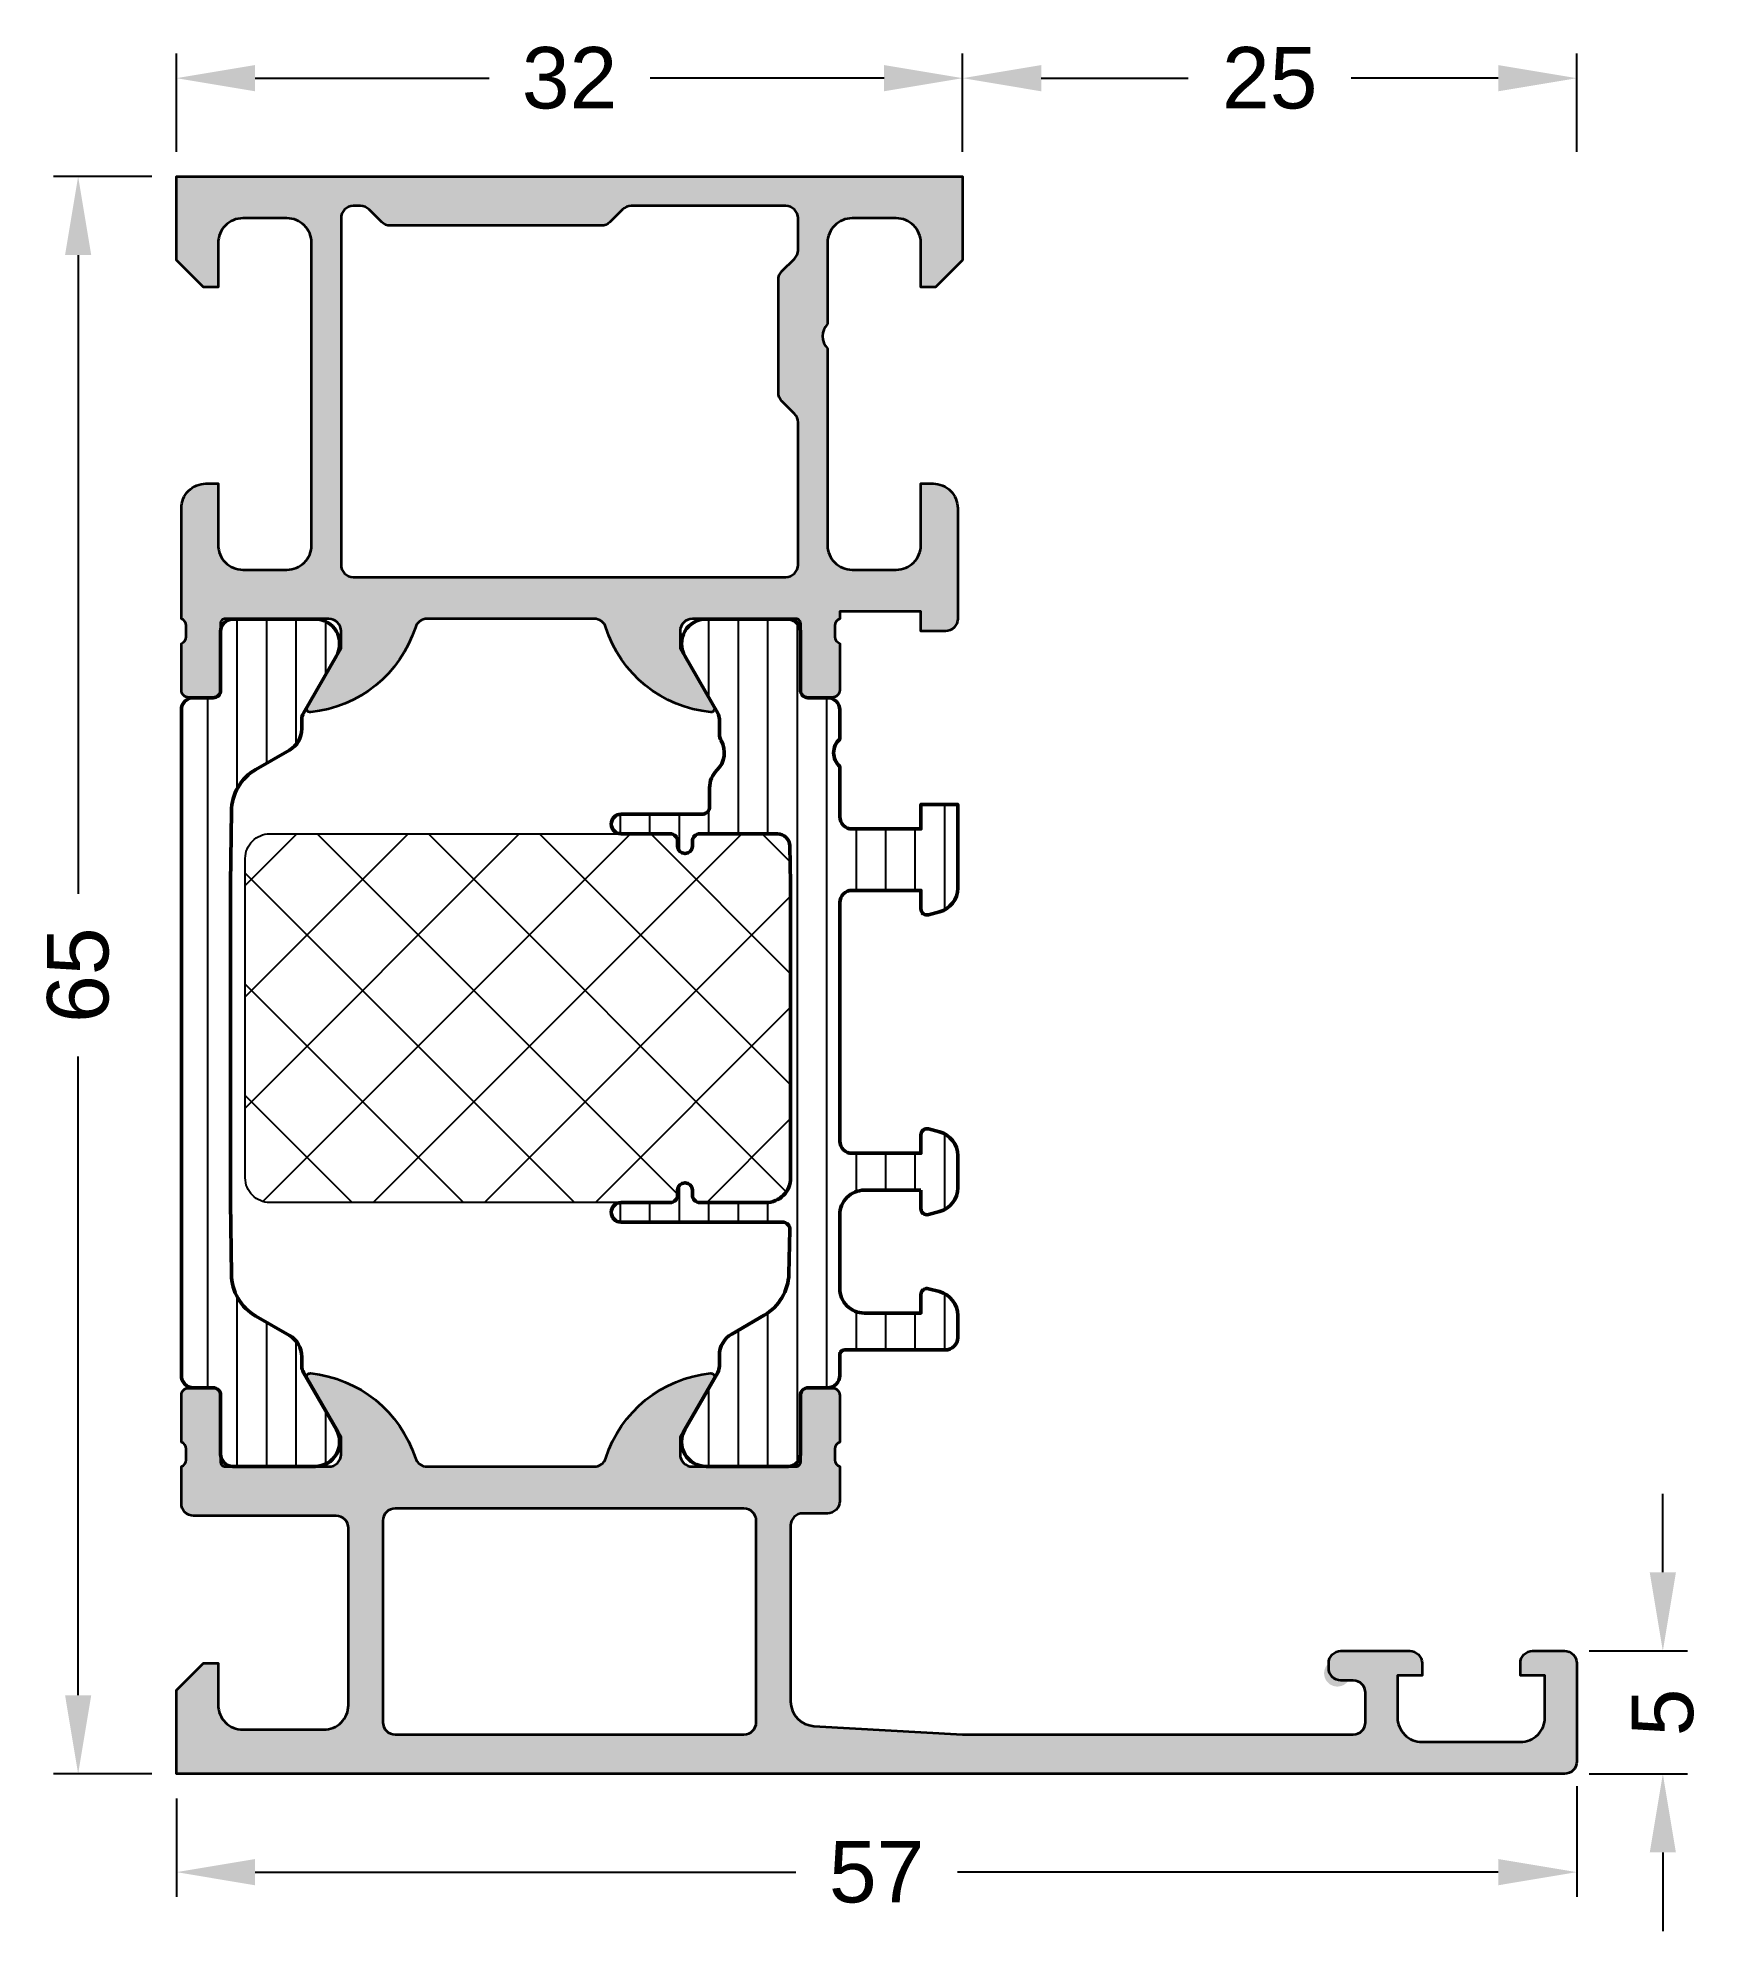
# Model space of a CAD drawing. Header units: millimetres. Extents: x 41.1 to 108.9, y 83.9 to 161.
import ezdxf

# ---------------------------------------------------------------- set-up
doc = ezdxf.new("R2010")
doc.units = ezdxf.units.MM
doc.header["$PDMODE"] = 1
doc.header["$PDSIZE"] = -0.001
for name, color, linetype, lineweight in [('S01_Bemaßung', 140, 'Continuous', 25), ('S03_AL_Kontur', 255, 'Continuous', 35), ('S04_AL_Schraffur', 253, 'Continuous', 25), ('S07_Isolation_Kontur', 91, 'Continuous', 50), ('S08_Isolation_Schraffur', 103, 'Continuous', 25), ('S35_Dämmung_Kontur', 3, 'Continuous', 25), ('S36_Dämmung_Schraffur', 120, 'Continuous', 25)]:
    doc.layers.add(name, color=color, linetype=linetype, lineweight=lineweight)
doc.styles.add('Arial', font='arial.ttf')
doc.dimstyles.new('1 zu 1', dxfattribs={"dimtxt": 2.5, "dimasz": 3.2, "dimexe": 1, "dimexo": 1, "dimgap": 1.5, "dimtad": 0, "dimdec": 1, "dimrnd": 0.5, "dimdsep": 46, "dimtxsty": 'Arial', "dimcen": 0, "dimclrd": 256, "dimclre": 256, "dimclrt": 256, "dimadec": 0, "dimazin": 0, "dimtfac": 1, "dimtdec": 1, "dimtofl": 0, "dimtmove": 0, "dimatfit": 1, "dimfxl": 1, "dimtolj": 1, "dimlwd": 25, "dimlwe": 25, "dimarcsym": 0})
pattern_1 = [(90, (0, 0), (-1.2, 7e-17), [])]

# ---------------------------------------------------------------- blocks, each defined once
blk = doc.blocks.new('581910_s')
at = {"layer": 'S04_AL_Schraffur'}
h = blk.add_hatch(color=256, dxfattribs=at)
h.dxf.hatch_style = 1
h.paths.add_polyline_path([(9.724, 12.848, 0.299201), (5.452, 16.299, 0.610538), (5.319, 16.093), (6.7, 13.7), (6.7, 13, -0.414214), (6.2, 12.5), (1.99, 12.5, -0.414214), (1.79, 12.7), (1.79, 15.4, 0.414214), (1.49, 15.7), (0.5, 15.7, 0.414214), (0.2, 15.4), (0.2, 13.5, -0.317837), (0.4, 13.217), (0.4, 12.783, -0.317837), (0.2, 12.5), (0.2, 11, 0.414214), (0.7, 10.5), (6.5, 10.5, -0.414214), (7, 10), (7, 2.8, -0.414214), (6, 1.8), (2.7, 1.8, -0.414214), (1.7, 2.8), (1.7, 4.5), (1.1, 4.5), (0, 3.4), (0, 0), (56.5, 0, 0.414214), (57, 0.5), (57, 4.5, 0.414214), (56.5, 5), (55.2, 5, 0.414214), (54.7, 4.5), (54.7, 4), (55.7, 4), (55.7, 2.3, -0.414214), (54.7, 1.3), (50.7, 1.3, -0.414214), (49.7, 2.3), (49.7, 4), (50.7, 4), (50.7, 4.5, 0.414214), (50.2, 5), (47.4, 5, 0.414214), (46.9, 4.5, 1.076163), (47.661, 3.739, -0.568801), (48.4, 3.3), (48.4, 2.1, -0.414214), (47.9, 1.6), (32, 1.6), (25.943, 1.946, -0.397592), (25, 2.944), (25, 10.1, -0.414214), (25.5, 10.6), (26.5, 10.6, 0.414214), (27, 11.1), (27, 12.5, -0.317837), (26.8, 12.783), (26.8, 13.217, -0.317837), (27, 13.5), (27, 15.4, 0.414214), (26.7, 15.7), (25.71, 15.7, 0.414214), (25.41, 15.4), (25.41, 12.7, -0.414214), (25.21, 12.5), (21, 12.5, -0.414214), (20.5, 13), (20.5, 13.7), (21.881, 16.093, 0.610538), (21.748, 16.299, 0.299201), (17.476, 12.848, -0.326134), (17, 12.5), (10.2, 12.5, -0.326134)])
h.paths.add_polyline_path([(8.9, 10.8), (23.1, 10.8, -0.414214), (23.6, 10.3), (23.6, 2.1, -0.414214), (23.1, 1.6), (8.9, 1.6, -0.414214), (8.4, 2.1), (8.4, 10.3, -0.414214)], flags=16)
at = {"layer": 'S03_AL_Kontur'}
for points in [[(9.724, 12.848, 0.326134), (10.2, 12.5), (17, 12.5, 0.326134), (17.476, 12.848, -0.299201), (21.748, 16.299, -0.610538), (21.881, 16.093), (20.5, 13.7), (20.5, 13, 0.414214), (21, 12.5), (25.21, 12.5, 0.414214), (25.41, 12.7), (25.41, 15.4, -0.414214), (25.71, 15.7), (26.7, 15.7, -0.414214), (27, 15.4), (27, 13.5, 0.317837), (26.8, 13.217), (26.8, 12.783, 0.317837), (27, 12.5), (27, 11.1, -0.414214), (26.5, 10.6), (25.5, 10.6, 0.414214), (25, 10.1), (25, 2.944, 0.397592), (25.943, 1.946), (32, 1.6), (47.9, 1.6, 0.414214), (48.4, 2.1), (48.4, 3.3, 0.414214), (47.9, 3.8), (47.4, 3.8, -0.414214), (46.9, 4.3), (46.9, 4.5, -0.414214), (47.4, 5), (50.2, 5, -0.414214), (50.7, 4.5), (50.7, 4), (49.7, 4), (49.7, 2.3, 0.414214), (50.7, 1.3), (54.7, 1.3, 0.414214), (55.7, 2.3), (55.7, 4), (54.7, 4), (54.7, 4.5, -0.414214), (55.2, 5), (56.5, 5, -0.414214), (57, 4.5), (57, 0.5, -0.414214), (56.5, 0), (0, 0), (0, 3.4), (1.1, 4.5), (1.7, 4.5), (1.7, 2.8, 0.414214), (2.7, 1.8), (6, 1.8, 0.414214), (7, 2.8), (7, 10, 0.414214), (6.5, 10.5), (0.7, 10.5, -0.414214), (0.2, 11), (0.2, 12.5, 0.317837), (0.4, 12.783), (0.4, 13.217, 0.317837), (0.2, 13.5), (0.2, 15.4, -0.414214), (0.5, 15.7), (1.49, 15.7, -0.414214), (1.79, 15.4), (1.79, 12.7, 0.414214), (1.99, 12.5), (6.2, 12.5, 0.414214), (6.7, 13), (6.7, 13.7), (5.319, 16.093, -0.610538), (5.452, 16.299, -0.299201)], [(8.9, 10.8, 0.414214), (8.4, 10.3), (8.4, 2.1, 0.414214), (8.9, 1.6), (23.1, 1.6, 0.414214), (23.6, 2.1), (23.6, 10.3, 0.414214), (23.1, 10.8)]]:
    blk.add_lwpolyline(points, format="xyb", close=True, dxfattribs=at)
blk = doc.blocks.new('587270_s')
at = {"layer": 'S04_AL_Schraffur'}
h = blk.add_hatch(color=256, dxfattribs=at)
h.dxf.hatch_style = 1
h.paths.add_polyline_path([(-32, 0), (-32, -3.4), (-30.9, -4.5), (-30.3, -4.5), (-30.3, -2.7, -0.414214), (-29.3, -1.7), (-27.5, -1.7, -0.414214), (-26.5, -2.7), (-26.5, -15, -0.414214), (-27.5, -16), (-29.3, -16, -0.414214), (-30.3, -15), (-30.3, -12.5), (-30.8, -12.5, 0.414214), (-31.8, -13.5), (-31.8, -18, -0.317837), (-31.6, -18.283), (-31.6, -18.717, -0.317837), (-31.8, -19), (-31.8, -20.9, 0.414214), (-31.5, -21.2), (-30.51, -21.2, 0.414214), (-30.21, -20.9), (-30.21, -18.2, -0.414214), (-30.01, -18), (-25.8, -18, -0.414214), (-25.3, -18.5), (-25.3, -19.2), (-26.681, -21.593, 0.610538), (-26.548, -21.799, 0.299201), (-22.276, -18.348, -0.326134), (-21.8, -18), (-15, -18, -0.326134), (-14.524, -18.348, 0.299201), (-10.252, -21.799, 0.610538), (-10.119, -21.593), (-11.5, -19.2), (-11.5, -18.5, -0.414214), (-11, -18), (-6.79, -18, -0.414214), (-6.59, -18.2), (-6.59, -20.9, 0.414214), (-6.29, -21.2), (-5.3, -21.2, 0.414214), (-5, -20.9), (-5, -19, -0.317837), (-5.2, -18.717), (-5.2, -18.283, -0.317837), (-5, -18), (-5, -17.7), (-1.7, -17.7), (-1.7, -18.5), (-0.7, -18.5, 0.414214), (-0.2, -18), (-0.2, -13.5, 0.414214), (-1.2, -12.5), (-1.7, -12.5), (-1.7, -15, -0.414214), (-2.7, -16), (-4.5, -16, -0.414214), (-5.5, -15), (-5.5, -7, -0.4), (-5.5, -6), (-5.5, -2.7, -0.414214), (-4.5, -1.7), (-2.7, -1.7, -0.414214), (-1.7, -2.7), (-1.7, -4.5), (-1.1, -4.5), (0, -3.4), (0, 0)])
h.paths.add_polyline_path([(-14.707, -2, 0.198912), (-14.354, -1.854), (-13.846, -1.346, -0.198912), (-13.493, -1.2), (-7.2, -1.2, -0.414214), (-6.7, -1.7), (-6.7, -2.993, -0.198912), (-6.846, -3.346), (-7.354, -3.854, 0.198912), (-7.5, -4.207), (-7.5, -8.793, 0.198912), (-7.354, -9.146), (-6.846, -9.654, -0.198912), (-6.7, -10.007), (-6.7, -15.8, -0.414214), (-7.2, -16.3), (-24.8, -16.3, -0.414214), (-25.3, -15.8), (-25.3, -1.7, -0.414214), (-24.8, -1.2), (-24.507, -1.2, -0.198912), (-24.154, -1.346), (-23.646, -1.854, 0.198912), (-23.293, -2)], flags=16)
at = {"layer": 'S03_AL_Kontur'}
for points in [[(0, -3.4), (-1.1, -4.5), (-1.7, -4.5), (-1.7, -2.7, 0.414214), (-2.7, -1.7), (-4.5, -1.7, 0.414214), (-5.5, -2.7), (-5.5, -6, 0.4), (-5.5, -7), (-5.5, -15, 0.414214), (-4.5, -16), (-2.7, -16, 0.414214), (-1.7, -15), (-1.7, -12.5), (-1.2, -12.5, -0.414214), (-0.2, -13.5), (-0.2, -18, -0.414214), (-0.7, -18.5), (-1.7, -18.5), (-1.7, -17.7), (-5, -17.7), (-5, -18, 0.317837), (-5.2, -18.283), (-5.2, -18.717, 0.317837), (-5, -19), (-5, -20.9, -0.414214), (-5.3, -21.2), (-6.29, -21.2, -0.414214), (-6.59, -20.9), (-6.59, -18.2, 0.414214), (-6.79, -18), (-11, -18, 0.414214), (-11.5, -18.5), (-11.5, -19.2), (-10.119, -21.593, -0.610538), (-10.252, -21.799, -0.299201), (-14.524, -18.348, 0.326134), (-15, -18), (-21.8, -18, 0.326134), (-22.276, -18.348, -0.299201), (-26.548, -21.799, -0.610538), (-26.681, -21.593), (-25.3, -19.2), (-25.3, -18.5, 0.414214), (-25.8, -18), (-30.01, -18, 0.414214), (-30.21, -18.2), (-30.21, -20.9, -0.414214), (-30.51, -21.2), (-31.5, -21.2, -0.414214), (-31.8, -20.9), (-31.8, -19, 0.317837), (-31.6, -18.717), (-31.6, -18.283, 0.317837), (-31.8, -18), (-31.8, -13.5, -0.414214), (-30.8, -12.5), (-30.3, -12.5), (-30.3, -15, 0.414214), (-29.3, -16), (-27.5, -16, 0.414214), (-26.5, -15), (-26.5, -2.7, 0.414214), (-27.5, -1.7), (-29.3, -1.7, 0.414214), (-30.3, -2.7), (-30.3, -4.5), (-30.9, -4.5), (-32, -3.4), (-32, 0), (0, 0)], [(-24.8, -1.2, 0.414214), (-25.3, -1.7), (-25.3, -15.8, 0.414214), (-24.8, -16.3), (-7.2, -16.3, 0.414214), (-6.7, -15.8), (-6.7, -10.007, 0.198912), (-6.846, -9.654), (-7.354, -9.146, -0.198912), (-7.5, -8.793), (-7.5, -4.207, -0.198912), (-7.354, -3.854), (-6.846, -3.346, 0.198912), (-6.7, -2.993), (-6.7, -1.7, 0.414214), (-7.2, -1.2), (-13.493, -1.2, 0.198912), (-13.846, -1.346), (-14.354, -1.854, -0.198912), (-14.707, -2), (-23.293, -2, -0.198912), (-23.646, -1.854), (-24.154, -1.346, 0.198912), (-24.507, -1.2)]]:
    blk.add_lwpolyline(points, format="xyb", close=True, dxfattribs=at)
blk = doc.blocks.new('30065150_s')
at = {"layer": 'S08_Isolation_Schraffur'}
h = blk.add_hatch(dxfattribs=at)
h.set_pattern_fill('LINIE', color=256, scale=1.2, angle=90)
h.set_pattern_definition(pattern_1)
h.paths.add_polyline_path([(4.4, 11.911, 0.267949), (4.9, 12.777), (4.9, 13.165, -0.131652), (4.967, 13.415), (6.309, 15.74, 0.57735), (5.443, 17.24), (2.1, 17.24, 0.414214), (1.6, 16.74), (1.6, 14.34, -0.414214), (1.3, 14.04), (0.5, 14.04, 0.414214), (0, 13.54), (0, -13.54, 0.414214), (0.5, -14.04), (1.3, -14.04, -0.414214), (1.6, -14.34), (1.6, -16.74, 0.414214), (2.1, -17.24), (5.443, -17.24, 0.57735), (6.309, -15.74), (4.967, -13.415, -0.131652), (4.9, -13.165), (4.9, -12.777, 0.267949), (4.4, -11.911), (3.036, -11.124, -0.264648), (2.036, -9.416), (2, -6.5), (2, 6.5), (2.036, 9.416, -0.264648), (3.036, 11.124)])
at = {"layer": 'S07_Isolation_Kontur'}
blk.add_lwpolyline([(4.9, -13.165), (4.9, -12.777, 0.267949), (4.4, -11.911), (3.036, -11.124, -0.264648), (2.036, -9.416), (2, -6.5), (2, 6.5), (2.036, 9.416, -0.264648), (3.036, 11.124), (4.4, 11.911, 0.267949), (4.9, 12.777), (4.9, 13.165, -0.131652), (4.967, 13.415), (6.309, 15.74, 0.57735), (5.443, 17.24), (2.1, 17.24, 0.414214), (1.6, 16.74), (1.6, 14.34, -0.414214), (1.3, 14.04), (0.5, 14.04, 0.414214), (0, 13.54), (0, -13.54, 0.414214), (0.5, -14.04), (1.3, -14.04, -0.414214), (1.6, -14.34), (1.6, -16.74, 0.414214), (2.1, -17.24), (5.443, -17.24, 0.57735), (6.309, -15.74), (4.967, -13.415, -0.131652)], format="xyb", close=True, dxfattribs=at)
blk = doc.blocks.new('662009_s')
blk.add_blockref('30065150_s', (0, 17.25))
blk = doc.blocks.new('30065191_s')
at = {"layer": 'S08_Isolation_Schraffur'}
h = blk.add_hatch(dxfattribs=at)
h.set_pattern_fill('LINIE', color=256, scale=1.2, angle=90)
h.set_pattern_definition(pattern_1)
h.paths.add_polyline_path([(4.4, 29.102, 0.362054), (4.921, 30.272, -0.206032), (4.967, 30.665), (6.309, 32.99, 0.57735), (5.443, 34.49), (2.1, 34.49, 0.414214), (1.6, 33.99), (1.6, 31.59, -0.414214), (1.3, 31.29), (0.5, 31.29, 0.414214), (0, 30.79), (0, 29.95, -0.414214), (-0.2, 29.75), (-4.3, 29.75, 0.414214), (-4.8, 29.25), (-4.8, 28.343, 0.339454), (-4.059, 27.378), (-3.615, 27.259, 0.493145), (-3.3, 27.5), (-3.3, 28.25), (-1, 28.25, -0.414214), (0, 27.25), (0, 24.25, -0.414214), (-1, 23.25), (-3.3, 23.25), (-3.3, 24, 0.493145), (-3.615, 24.241), (-4.059, 24.122, 0.339454), (-4.8, 23.157), (-4.8, 21.843, 0.339454), (-4.059, 20.878), (-3.615, 20.759, 0.493145), (-3.3, 21), (-3.3, 21.75), (-0.5, 21.75, -0.414214), (0, 21.25), (0, 11.55, -0.414214), (-0.5, 11.05), (-3.3, 11.05), (-3.3, 11.8, 0.493145), (-3.615, 12.041), (-4.059, 11.922, 0.339454), (-4.8, 10.957), (-4.8, 7.55), (-3.3, 7.55), (-3.3, 8.55), (-0.5, 8.55, -0.414214), (0, 8.05), (0, 6.009, -0.447214), (0, 4.891), (0, 3.71, 0.414214), (0.5, 3.21), (1.3, 3.21, -0.414214), (1.6, 2.91), (1.6, 0.51, 0.414214), (2.1, 0.01), (5.443, 0.01, 0.57735), (6.309, 1.51), (4.9, 3.951), (4.9, 4.702, 0.131326), (4.833, 4.951, -0.341886), (5, 6.164, 0.201513), (5.3, 6.878), (5.3, 7.65, -0.414214), (5.6, 7.95), (8.9, 7.95, 1), (8.9, 8.75), (6.9, 8.75, -0.414214), (6.6, 9.05), (6.6, 9.25, 0.96106), (5.985, 9.145, -0.511918), (5.7, 8.75), (2.537, 8.75, -0.406956), (2.038, 9.238), (2, 10.75), (2, 22.75, -0.414214), (3, 23.75), (5.7, 23.75, -0.414214), (6, 23.45), (6, 23.25, 0.96106), (6.615, 23.355, -0.511918), (6.9, 23.75), (8.9, 23.75, 1), (8.9, 24.55), (2.327, 24.55, -0.421509), (2.028, 24.857), (2.072, 26.653, -0.261304), (3.072, 28.335)])
at = {"layer": 'S07_Isolation_Kontur'}
blk.add_lwpolyline([(-3.3, 23.25), (-1, 23.25, 0.414214), (0, 24.25), (0, 27.25, 0.414214), (-1, 28.25), (-3.3, 28.25), (-3.3, 27.5, -0.493145), (-3.615, 27.259), (-4.059, 27.378, -0.339454), (-4.8, 28.343), (-4.8, 29.25, -0.414214), (-4.3, 29.75), (-0.2, 29.75, 0.414214), (0, 29.95), (0, 30.79, -0.414214), (0.5, 31.29), (1.3, 31.29, 0.414214), (1.6, 31.59), (1.6, 33.99, -0.414214), (2.1, 34.49), (5.443, 34.49, -0.57735), (6.309, 32.99), (4.967, 30.665, 0.131652), (4.9, 30.415), (4.9, 29.969, -0.267949), (4.4, 29.102), (3.072, 28.335, 0.261304), (2.072, 26.653), (2.028, 24.857, 0.421509), (2.327, 24.55), (8.9, 24.55, -1), (8.9, 23.75), (6.9, 23.75, 0.414214), (6.6, 23.45), (6.6, 23.25, -1), (6, 23.25), (6, 23.45, 0.414214), (5.7, 23.75), (3, 23.75, 0.414214), (2, 22.75), (2, 10.75), (2.038, 9.238, 0.406956), (2.537, 8.75), (5.7, 8.75, 0.414214), (6, 9.05), (6, 9.25, -1), (6.6, 9.25), (6.6, 9.05, 0.414214), (6.9, 8.75), (8.9, 8.75, -1), (8.9, 7.95), (5.6, 7.95, 0.414214), (5.3, 7.65), (5.3, 6.878, -0.201513), (5, 6.164, 0.341886), (4.833, 4.951, -0.131326), (4.9, 4.702), (4.9, 4.085, 0.131652), (4.967, 3.835), (6.309, 1.51, -0.57735), (5.443, 0.01), (2.1, 0.01, -0.414214), (1.6, 0.51), (1.6, 2.91, 0.414214), (1.3, 3.21), (0.5, 3.21, -0.414214), (0, 3.71), (0, 4.891, 0.447214), (0, 6.009), (0, 8.05, 0.414214), (-0.5, 8.55), (-3.3, 8.55), (-3.3, 7.55), (-4.8, 7.55), (-4.8, 10.957, -0.339454), (-4.059, 11.922), (-3.615, 12.041, -0.493145), (-3.3, 11.8), (-3.3, 11.05), (-0.5, 11.05, 0.414214), (0, 11.55), (0, 21.25, 0.414214), (-0.5, 21.75), (-3.3, 21.75), (-3.3, 21, -0.493145), (-3.615, 20.759), (-4.059, 20.878, -0.339454), (-4.8, 21.843), (-4.8, 23.157, -0.339454), (-4.059, 24.122), (-3.615, 24.241, -0.493145), (-3.3, 24)], format="xyb", close=True, dxfattribs=at)
blk = doc.blocks.new('30065183_s')
at = {"layer": 'S36_Dämmung_Schraffur'}
h = blk.add_hatch(dxfattribs=at)
h.set_pattern_fill('NETZ', color=256, scale=3.2, angle=45)
h.set_pattern_definition([(45, (0, 0), (-2.26274, 2.26274), []), (135, (0, 0), (-2.26274, -2.26274), [])])
h.paths.add_polyline_path([(24.2, 5.5, 0.414214), (23.2, 6.5), (6.9, 6.5, 0.414214), (6.6, 6.2), (6.6, 6, -1), (6, 6), (6, 6.2, 0.414214), (5.7, 6.5), (3, 6.5, 0.414214), (2, 5.5), (2, -6.5), (2.038, -8.012, 0.406956), (2.537, -8.5), (5.7, -8.5, 0.414214), (6, -8.2), (6, -8, -1), (6.6, -8), (6.6, -8.2, 0.414214), (6.9, -8.5), (23.2, -8.5, 0.414214), (24.2, -7.5)])
at = {"layer": 'S35_Dämmung_Kontur'}
blk.add_lwpolyline([(23.2, 6.5, -0.414214), (24.2, 5.5), (24.2, -7.5, -0.414214), (23.2, -8.5), (6.9, -8.5, -0.414214), (6.6, -8.2), (6.6, -8, 1), (6, -8), (6, -8.2, -0.414214), (5.7, -8.5), (2.537, -8.5, -0.406956), (2.038, -8.012), (2, -6.5), (2, 5.5, -0.414214), (3, 6.5), (5.7, 6.5, -0.414214), (6, 6.2), (6, 6, 1), (6.6, 6), (6.6, 6.2, -0.414214), (6.9, 6.5)], format="xyb", close=True, dxfattribs=at)
blk = doc.blocks.new('662019_s')
for name, p in [('30065191_s', (0, 0)), ('30065183_s', (0, 17.25))]:
    blk.add_blockref(name, p)
blk = doc.blocks.new('575770_s')
for name, p in [('587270_s', (32, 65)), ('662009_s', (0.2, 12.5)), ('581910_s', (0, 0))]:
    blk.add_blockref(name, p)
at = {"rotation": 180}
blk.add_blockref('662019_s', (27, 47), dxfattribs=at)
blk = doc.blocks.new('*D16')
at = {"layer": 'Defpoints', "color": 0, "transparency": 16777216}
for p in [(78.726, 159.315), (46.726, 155.315), (78.726, 155.315)]:
    blk.add_point(p, dxfattribs=at)
at = {"layer": 'S01_Bemaßung', "lineweight": 25, "transparency": 16777216}
for p, q in [((46.726, 156.315), (46.726, 160.315)), ((78.726, 156.315), (78.726, 160.315)), ((49.926, 159.315), (59.449, 159.315)), ((75.526, 159.315), (66.003, 159.315))]:
    blk.add_line(p, q, dxfattribs=at)
at = {"layer": 'S01_Bemaßung', "transparency": 16777216}
for points in [[(49.926, 159.848), (49.926, 158.781), (46.726, 159.315)], [(75.526, 159.848), (75.526, 158.781), (78.726, 159.315)]]:
    blk.add_solid(points, dxfattribs=at)
at = {"layer": 'S01_Bemaßung', "transparency": 16777216, "insert": (62.726, 159.315), "char_height": 2.5, "attachment_point": 5, "style": 'Arial'}
blk.add_mtext('\\A1;32', dxfattribs=at)
blk = doc.blocks.new('*D17')
at = {"layer": 'Defpoints', "color": 0, "transparency": 16777216}
for p in [(103.726, 159.315), (78.726, 155.315), (103.726, 155.315)]:
    blk.add_point(p, dxfattribs=at)
at = {"layer": 'S01_Bemaßung', "lineweight": 25, "transparency": 16777216}
for p, q in [((78.726, 156.315), (78.726, 160.315)), ((103.726, 156.315), (103.726, 160.315)), ((81.926, 159.315), (87.905, 159.315)), ((100.526, 159.315), (94.547, 159.315))]:
    blk.add_line(p, q, dxfattribs=at)
at = {"layer": 'S01_Bemaßung', "transparency": 16777216}
for points in [[(81.926, 159.848), (81.926, 158.781), (78.726, 159.315)], [(100.526, 159.848), (100.526, 158.781), (103.726, 159.315)]]:
    blk.add_solid(points, dxfattribs=at)
at = {"layer": 'S01_Bemaßung', "transparency": 16777216, "insert": (91.226, 159.315), "char_height": 2.5, "attachment_point": 5, "style": 'Arial'}
blk.add_mtext('\\A1;25', dxfattribs=at)
blk = doc.blocks.new('*D18')
at = {"layer": 'Defpoints', "color": 0, "transparency": 16777216}
for p in [(42.726, 155.315), (46.726, 155.315), (46.726, 90.315)]:
    blk.add_point(p, dxfattribs=at)
at = {"layer": 'S01_Bemaßung', "lineweight": 25, "transparency": 16777216}
for p, q in [((45.726, 155.315), (41.726, 155.315)), ((42.726, 152.115), (42.726, 126.121)), ((42.726, 93.515), (42.726, 119.508)), ((45.726, 90.315), (41.726, 90.315))]:
    blk.add_line(p, q, dxfattribs=at)
at = {"layer": 'S01_Bemaßung', "transparency": 16777216}
for points in [[(42.193, 152.115), (43.259, 152.115), (42.726, 155.315)], [(42.193, 93.515), (43.259, 93.515), (42.726, 90.315)]]:
    blk.add_solid(points, dxfattribs=at)
at = {"layer": 'S01_Bemaßung', "transparency": 16777216, "insert": (42.726, 122.815), "char_height": 2.5, "attachment_point": 5, "rotation": 90, "style": 'Arial'}
blk.add_mtext('\\A1;65', dxfattribs=at)
blk = doc.blocks.new('*D19')
at = {"layer": 'Defpoints', "color": 0, "transparency": 16777216}
for p in [(46.726, 90.315), (103.726, 90.815), (103.726, 86.315)]:
    blk.add_point(p, dxfattribs=at)
at = {"layer": 'S01_Bemaßung', "lineweight": 25, "transparency": 16777216}
for p, q in [((103.726, 89.815), (103.726, 85.315)), ((46.726, 89.315), (46.726, 85.315)), ((49.926, 86.315), (71.936, 86.315)), ((100.526, 86.315), (78.517, 86.315))]:
    blk.add_line(p, q, dxfattribs=at)
at = {"layer": 'S01_Bemaßung', "transparency": 16777216}
for points in [[(49.926, 86.848), (49.926, 85.781), (46.726, 86.315)], [(100.526, 86.848), (100.526, 85.781), (103.726, 86.315)]]:
    blk.add_solid(points, dxfattribs=at)
at = {"layer": 'S01_Bemaßung', "transparency": 16777216, "insert": (75.226, 86.315), "char_height": 2.5, "attachment_point": 5, "style": 'Arial'}
blk.add_mtext('\\A1;57', dxfattribs=at)
blk = doc.blocks.new('*D20')
at = {"layer": 'Defpoints', "color": 0, "transparency": 16777216}
for p in [(103.226, 95.315), (107.226, 95.315), (103.226, 90.315)]:
    blk.add_point(p, dxfattribs=at)
at = {"layer": 'S01_Bemaßung', "lineweight": 25, "transparency": 16777216}
for p, q in [((107.226, 98.515), (107.226, 101.715)), ((104.226, 95.315), (108.226, 95.315)), ((104.226, 90.315), (108.226, 90.315)), ((107.226, 87.115), (107.226, 83.915))]:
    blk.add_line(p, q, dxfattribs=at)
at = {"layer": 'S01_Bemaßung', "transparency": 16777216}
for points in [[(106.693, 98.515), (107.759, 98.515), (107.226, 95.315)], [(106.693, 87.115), (107.759, 87.115), (107.226, 90.315)]]:
    blk.add_solid(points, dxfattribs=at)
at = {"layer": 'S01_Bemaßung', "transparency": 16777216, "insert": (107.226, 92.815), "char_height": 2.5, "attachment_point": 5, "rotation": 90, "style": 'Arial'}
blk.add_mtext('\\A1;5', dxfattribs=at)

msp = doc.modelspace()

# ---------------------------------------------------------------- block references
msp.add_blockref('575770_s', (46.726, 90.315))

# ---------------------------------------------------------------- dimensions: what is measured, and where the dimension line sits
at = {"layer": 'S01_Bemaßung'}
for base, p1, p2, picture, middle in [((78.726, 159.315), (46.726, 155.315), (78.726, 155.315), '*D16', (62.726, 159.315)), ((103.726, 86.315), (46.726, 90.315), (103.726, 90.815), '*D19', (75.226, 86.315))]:
    dim = msp.add_linear_dim(base=base, p1=p1, p2=p2, dimstyle='1 zu 1', dxfattribs=at)
    dim.commit()
    dim.dimension.update_dxf_attribs({"geometry": picture, "text_midpoint": middle})
dim = msp.add_linear_dim(base=(103.726, 159.315), p1=(78.726, 155.315), p2=(103.726, 155.315), dimstyle='1 zu 1', override={"dimtmove": 1}, dxfattribs=at)
dim.commit()
dim.dimension.update_dxf_attribs({"geometry": '*D17', "text_midpoint": (91.226, 159.315)})
for base, p1, p2, picture, middle in [((42.726, 155.315), (46.726, 90.315), (46.726, 155.315), '*D18', (42.726, 122.815)), ((107.226, 95.315), (103.226, 90.315), (103.226, 95.315), '*D20', (107.226, 92.815))]:
    dim = msp.add_linear_dim(base=base, p1=p1, p2=p2, angle=90, dimstyle='1 zu 1', dxfattribs=at)
    dim.commit()
    dim.dimension.update_dxf_attribs({"geometry": picture, "text_midpoint": middle})

doc.saveas('drawing.dxf')
